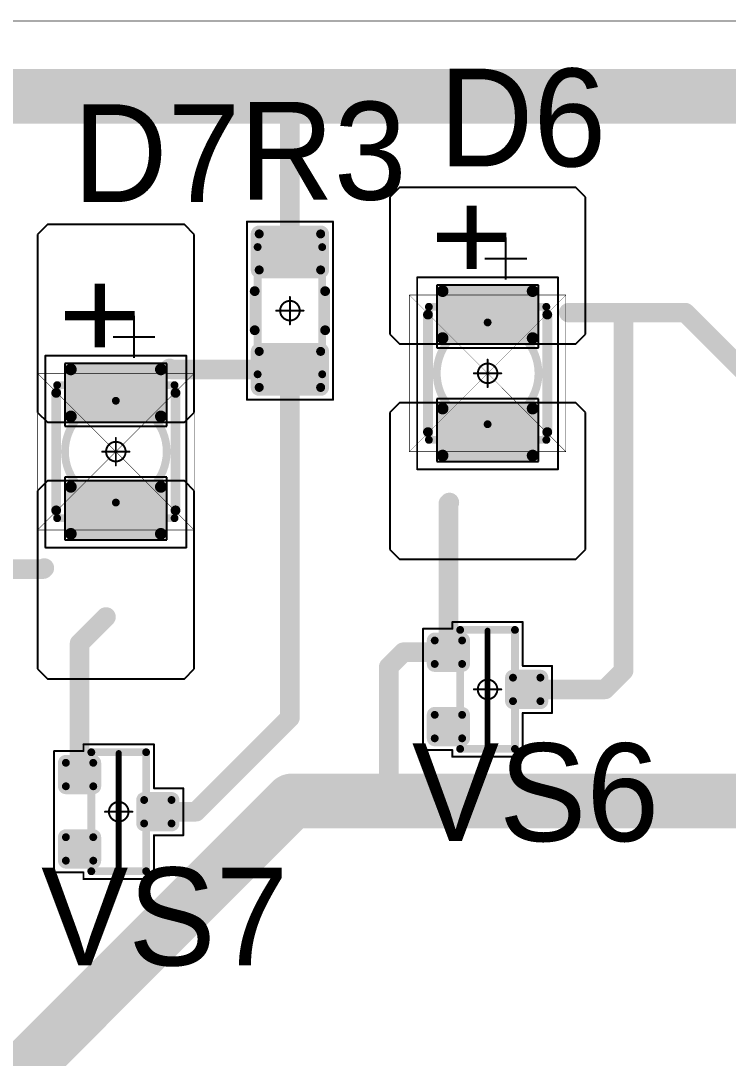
# Model space of a CAD drawing. Header units: millimetres. Extents: x 0 to 273, y 0 to 149.
# Drawn here: x 40.57 to 58.65, y 112 to 138.51 of the extents above; entities that cross this region are included whole.
import ezdxf

# ---------------------------------------------------------------- set-up
doc = ezdxf.new("R2010")
doc.units = ezdxf.units.MM
for name, color, linetype in [('Mechanical13', 56, 'Continuous'), ('Mechanical15', 56, 'Continuous'), ('Mechanical2', 216, 'Continuous'), ('Mechanical3', 76, 'Continuous'), ('TopLayer', 1, 'Continuous'), ('TopOverlay', 2, 'Continuous'), ('TopPaste', 8, 'Continuous'), ('TopSolder', 216, 'Continuous')]:
    doc.layers.add(name, color=color, linetype=linetype)

# ---------------------------------------------------------------- blocks, each defined once
blk = doc.blocks.new('SOT23_63')
at = {"layer": 'Mechanical13', "const_width": 0.2}
for points in [[(-0.7, -1.52), (-0.7, 1.52)], [(-0.7, 1.52), (0.7, 1.52)], [(0.7, -1.52), (0.7, 1.52)], [(-0.7, -1.52), (0.7, -1.52)]]:
    blk.add_lwpolyline(points, dxfattribs=at)
at = {"layer": 'Mechanical13', "const_width": 0.1}
for points in [[(-0.75, 1.52, 1), (-0.65, 1.52, 1)], [(-0.75, 1.52, 1), (-0.65, 1.52, 1)], [(0.65, 1.52, 1), (0.75, 1.52, 1)], [(0.65, 1.52, 1), (0.75, 1.52, 1)], [(-0.75, -1.52, 1), (-0.65, -1.52, 1)], [(-0.75, -1.52, 1), (-0.65, -1.52, 1)], [(0.65, -1.52, 1), (0.75, -1.52, 1)], [(0.65, -1.52, 1), (0.75, -1.52, 1)]]:
    blk.add_lwpolyline(points, format="xyb", close=True, dxfattribs=at)
at = {"layer": 'Mechanical15', "const_width": 0.05}
for points in [[(-0.9, 1.72), (0.9, 1.72)], [(-0.9, 1.55), (-0.9, 1.72)], [(0.9, 0.6), (0.9, 1.72)], [(-1.65, 1.55), (-0.9, 1.55)], [(-1.65, -1.55), (-1.65, 1.55)], [(0.9, 0.6), (1.65, 0.6)], [(1.65, -0.6), (1.65, 0.6)], [(0, -0.35), (0, 0.35)], [(-0.35, 0), (0.35, 0)], [(0.9, -1.72), (0.9, -0.6)], [(0.9, -0.6), (1.65, -0.6)], [(-1.65, -1.55), (-0.9, -1.55)], [(-0.9, -1.72), (-0.9, -1.55)], [(-0.9, -1.72), (0.9, -1.72)]]:
    blk.add_lwpolyline(points, dxfattribs=at)
at = {"layer": 'Mechanical15'}
for points, const_width in [([(-0.913, 1.72, 1), (-0.888, 1.72, 1)], 0.025), ([(-0.913, 1.72, 1), (-0.888, 1.72, 1)], 0.025), ([(0.888, 1.72, 1), (0.913, 1.72, 1)], 0.025), ([(0.888, 1.72, 1), (0.913, 1.72, 1)], 0.025), ([(-1.662, 1.55, 1), (-1.637, 1.55, 1)], 0.025), ([(-1.662, 1.55, 1), (-1.637, 1.55, 1)], 0.025), ([(-0.913, 1.55, 1), (-0.888, 1.55, 1)], 0.025), ([(-0.913, 1.55, 1), (-0.888, 1.55, 1)], 0.025), ([(0.888, 0.6, 1), (0.913, 0.6, 1)], 0.025), ([(0.888, 0.6, 1), (0.913, 0.6, 1)], 0.025), ([(1.637, 0.6, 1), (1.662, 0.6, 1)], 0.025), ([(1.637, 0.6, 1), (1.662, 0.6, 1)], 0.025), ([(0.25, 0, 1), (-0.25, 0, 1)], 0.05), ([(-0.012, 0.35, 1), (0.012, 0.35, 1)], 0.025), ([(-0.362, 0, 1), (-0.337, 0, 1)], 0.025), ([(-0.262, 0, 1), (-0.238, 0, 1)], 0.025), ([(0.238, 0, 1), (0.262, 0, 1)], 0.025), ([(0.337, 0, 1), (0.362, 0, 1)], 0.025), ([(-0.012, -0.35, 1), (0.012, -0.35, 1)], 0.025), ([(0.888, -0.6, 1), (0.913, -0.6, 1)], 0.025), ([(0.888, -0.6, 1), (0.913, -0.6, 1)], 0.025), ([(1.637, -0.6, 1), (1.662, -0.6, 1)], 0.025), ([(1.637, -0.6, 1), (1.662, -0.6, 1)], 0.025), ([(-1.662, -1.55, 1), (-1.637, -1.55, 1)], 0.025), ([(-1.662, -1.55, 1), (-1.637, -1.55, 1)], 0.025), ([(-0.913, -1.55, 1), (-0.888, -1.55, 1)], 0.025), ([(-0.913, -1.55, 1), (-0.888, -1.55, 1)], 0.025), ([(-0.913, -1.72, 1), (-0.888, -1.72, 1)], 0.025), ([(-0.913, -1.72, 1), (-0.888, -1.72, 1)], 0.025), ([(0.888, -1.72, 1), (0.913, -1.72, 1)], 0.025), ([(0.888, -1.72, 1), (0.913, -1.72, 1)], 0.025)]:
    blk.add_lwpolyline(points, format="xyb", close=True, dxfattribs=dict(at, const_width=const_width))
at = {"layer": 'TopLayer', "const_width": 0.1}
for points in [[(-1.4, 1.25, 1), (-1.3, 1.25, 1)], [(-0.7, 1.25, 1), (-0.6, 1.25, 1)], [(-1.4, 0.65, 1), (-1.3, 0.65, 1)], [(-0.7, 0.65, 1), (-0.6, 0.65, 1)], [(0.6, 0.3, 1), (0.7, 0.3, 1)], [(1.3, 0.3, 1), (1.4, 0.3, 1)], [(0.6, -0.3, 1), (0.7, -0.3, 1)], [(1.3, -0.3, 1), (1.4, -0.3, 1)], [(-1.4, -0.65, 1), (-1.3, -0.65, 1)], [(-0.7, -0.65, 1), (-0.6, -0.65, 1)], [(-1.4, -1.25, 1), (-1.3, -1.25, 1)], [(-0.7, -1.25, 1), (-0.6, -1.25, 1)]]:
    blk.add_lwpolyline(points, format="xyb", close=True, dxfattribs=at)
at = {"layer": 'TopLayer'}
for points in [[(-1.35, 1.35), (-1.35, 0.55), (-0.65, 1.35), (-0.65, 0.55)], [(-1.45, 1.25), (-1.45, 0.65), (-0.55, 1.25), (-0.55, 0.65)], [(0.55, 0.3), (0.55, -0.3), (1.45, 0.3), (1.45, -0.3)], [(0.65, 0.4), (0.65, -0.4), (1.35, 0.4), (1.35, -0.4)], [(-1.45, -0.65), (-1.45, -1.25), (-0.55, -0.65), (-0.55, -1.25)], [(-1.35, -0.55), (-1.35, -1.35), (-0.65, -0.55), (-0.65, -1.35)]]:
    blk.add_solid(points, dxfattribs=at)
at = {"layer": 'TopOverlay', "const_width": 0.15}
blk.add_lwpolyline([(0, -1.5), (0, 1.5)], dxfattribs=at)
at = {"layer": 'TopOverlay', "const_width": 0.075}
for points in [[(-0.038, 1.5, 1), (0.038, 1.5, 1)], [(-0.038, -1.5, 1), (0.038, -1.5, 1)]]:
    blk.add_lwpolyline(points, format="xyb", close=True, dxfattribs=at)
at = {"layer": 'TopPaste', "const_width": 0.075}
for points in [[(-1.387, 1.25, 1), (-1.313, 1.25, 1)], [(-0.687, 1.25, 1), (-0.613, 1.25, 1)], [(-1.387, 0.65, 1), (-1.313, 0.65, 1)], [(-0.687, 0.65, 1), (-0.613, 0.65, 1)], [(0.613, 0.3, 1), (0.687, 0.3, 1)], [(1.313, 0.3, 1), (1.387, 0.3, 1)], [(0.613, -0.3, 1), (0.687, -0.3, 1)], [(1.313, -0.3, 1), (1.387, -0.3, 1)], [(-1.387, -0.65, 1), (-1.313, -0.65, 1)], [(-0.687, -0.65, 1), (-0.613, -0.65, 1)], [(-1.387, -1.25, 1), (-1.313, -1.25, 1)], [(-0.687, -1.25, 1), (-0.613, -1.25, 1)]]:
    blk.add_lwpolyline(points, format="xyb", close=True, dxfattribs=at)
at = {"layer": 'TopPaste'}
for points in [[(-1.425, 1.25), (-1.425, 0.65), (-0.575, 1.25), (-0.575, 0.65)], [(-1.35, 1.325), (-1.35, 0.575), (-0.65, 1.325), (-0.65, 0.575)], [(0.575, 0.3), (0.575, -0.3), (1.425, 0.3), (1.425, -0.3)], [(0.65, 0.375), (0.65, -0.375), (1.35, 0.375), (1.35, -0.375)], [(-1.425, -0.65), (-1.425, -1.25), (-0.575, -0.65), (-0.575, -1.25)], [(-1.35, -0.575), (-1.35, -1.325), (-0.65, -0.575), (-0.65, -1.325)]]:
    blk.add_solid(points, dxfattribs=at)
at = {"layer": 'TopSolder', "const_width": 0.202}
for points in [[(-1.451, 1.25, 1), (-1.249, 1.25, 1)], [(-0.751, 1.25, 1), (-0.549, 1.25, 1)], [(-1.451, 0.65, 1), (-1.249, 0.65, 1)], [(-0.751, 0.65, 1), (-0.549, 0.65, 1)], [(0.549, 0.3, 1), (0.751, 0.3, 1)], [(1.249, 0.3, 1), (1.451, 0.3, 1)], [(0.549, -0.3, 1), (0.751, -0.3, 1)], [(1.249, -0.3, 1), (1.451, -0.3, 1)], [(-1.451, -0.65, 1), (-1.249, -0.65, 1)], [(-0.751, -0.65, 1), (-0.549, -0.65, 1)], [(-1.451, -1.25, 1), (-1.249, -1.25, 1)], [(-0.751, -1.25, 1), (-0.549, -1.25, 1)]]:
    blk.add_lwpolyline(points, format="xyb", close=True, dxfattribs=at)
at = {"layer": 'TopSolder'}
for points in [[(-1.35, 1.452), (-1.35, 0.448), (-0.65, 1.452), (-0.65, 0.448)], [(-1.552, 1.25), (-1.552, 0.65), (-0.448, 1.25), (-0.448, 0.65)], [(0.448, 0.3), (0.448, -0.3), (1.552, 0.3), (1.552, -0.3)], [(0.65, 0.502), (0.65, -0.502), (1.35, 0.502), (1.35, -0.502)], [(-1.35, -0.448), (-1.35, -1.452), (-0.65, -0.448), (-0.65, -1.452)], [(-1.552, -0.65), (-1.552, -1.25), (-0.448, -0.65), (-0.448, -1.25)]]:
    blk.add_solid(points, dxfattribs=at)
blk = doc.blocks.new('SOT23_64')
at = {"layer": 'Mechanical13', "const_width": 0.2}
for points in [[(-0.7, -1.52), (-0.7, 1.52)], [(-0.7, 1.52), (0.7, 1.52)], [(0.7, -1.52), (0.7, 1.52)], [(-0.7, -1.52), (0.7, -1.52)]]:
    blk.add_lwpolyline(points, dxfattribs=at)
at = {"layer": 'Mechanical13', "const_width": 0.1}
for points in [[(-0.75, 1.52, 1), (-0.65, 1.52, 1)], [(-0.75, 1.52, 1), (-0.65, 1.52, 1)], [(0.65, 1.52, 1), (0.75, 1.52, 1)], [(0.65, 1.52, 1), (0.75, 1.52, 1)], [(-0.75, -1.52, 1), (-0.65, -1.52, 1)], [(-0.75, -1.52, 1), (-0.65, -1.52, 1)], [(0.65, -1.52, 1), (0.75, -1.52, 1)], [(0.65, -1.52, 1), (0.75, -1.52, 1)]]:
    blk.add_lwpolyline(points, format="xyb", close=True, dxfattribs=at)
at = {"layer": 'Mechanical15', "const_width": 0.05}
for points in [[(-0.9, 1.72), (0.9, 1.72)], [(-0.9, 1.55), (-0.9, 1.72)], [(0.9, 0.6), (0.9, 1.72)], [(-1.65, 1.55), (-0.9, 1.55)], [(-1.65, -1.55), (-1.65, 1.55)], [(0.9, 0.6), (1.65, 0.6)], [(1.65, -0.6), (1.65, 0.6)], [(0, -0.35), (0, 0.35)], [(-0.35, 0), (0.35, 0)], [(0.9, -1.72), (0.9, -0.6)], [(0.9, -0.6), (1.65, -0.6)], [(-1.65, -1.55), (-0.9, -1.55)], [(-0.9, -1.72), (-0.9, -1.55)], [(-0.9, -1.72), (0.9, -1.72)]]:
    blk.add_lwpolyline(points, dxfattribs=at)
at = {"layer": 'Mechanical15'}
for points, const_width in [([(-0.913, 1.72, 1), (-0.888, 1.72, 1)], 0.025), ([(-0.913, 1.72, 1), (-0.888, 1.72, 1)], 0.025), ([(0.888, 1.72, 1), (0.913, 1.72, 1)], 0.025), ([(0.888, 1.72, 1), (0.913, 1.72, 1)], 0.025), ([(-1.662, 1.55, 1), (-1.637, 1.55, 1)], 0.025), ([(-1.662, 1.55, 1), (-1.637, 1.55, 1)], 0.025), ([(-0.913, 1.55, 1), (-0.888, 1.55, 1)], 0.025), ([(-0.913, 1.55, 1), (-0.888, 1.55, 1)], 0.025), ([(0.888, 0.6, 1), (0.913, 0.6, 1)], 0.025), ([(0.888, 0.6, 1), (0.913, 0.6, 1)], 0.025), ([(1.637, 0.6, 1), (1.662, 0.6, 1)], 0.025), ([(1.637, 0.6, 1), (1.662, 0.6, 1)], 0.025), ([(0.25, 0, 1), (-0.25, 0, 1)], 0.05), ([(-0.012, 0.35, 1), (0.012, 0.35, 1)], 0.025), ([(-0.362, 0, 1), (-0.337, 0, 1)], 0.025), ([(-0.262, 0, 1), (-0.238, 0, 1)], 0.025), ([(0.238, 0, 1), (0.262, 0, 1)], 0.025), ([(0.337, 0, 1), (0.362, 0, 1)], 0.025), ([(-0.012, -0.35, 1), (0.012, -0.35, 1)], 0.025), ([(0.888, -0.6, 1), (0.913, -0.6, 1)], 0.025), ([(0.888, -0.6, 1), (0.913, -0.6, 1)], 0.025), ([(1.637, -0.6, 1), (1.662, -0.6, 1)], 0.025), ([(1.637, -0.6, 1), (1.662, -0.6, 1)], 0.025), ([(-1.662, -1.55, 1), (-1.637, -1.55, 1)], 0.025), ([(-1.662, -1.55, 1), (-1.637, -1.55, 1)], 0.025), ([(-0.913, -1.55, 1), (-0.888, -1.55, 1)], 0.025), ([(-0.913, -1.55, 1), (-0.888, -1.55, 1)], 0.025), ([(-0.913, -1.72, 1), (-0.888, -1.72, 1)], 0.025), ([(-0.913, -1.72, 1), (-0.888, -1.72, 1)], 0.025), ([(0.888, -1.72, 1), (0.913, -1.72, 1)], 0.025), ([(0.888, -1.72, 1), (0.913, -1.72, 1)], 0.025)]:
    blk.add_lwpolyline(points, format="xyb", close=True, dxfattribs=dict(at, const_width=const_width))
at = {"layer": 'TopLayer', "const_width": 0.1}
for points in [[(-1.4, 1.25, 1), (-1.3, 1.25, 1)], [(-0.7, 1.25, 1), (-0.6, 1.25, 1)], [(-1.4, 0.65, 1), (-1.3, 0.65, 1)], [(-0.7, 0.65, 1), (-0.6, 0.65, 1)], [(0.6, 0.3, 1), (0.7, 0.3, 1)], [(1.3, 0.3, 1), (1.4, 0.3, 1)], [(0.6, -0.3, 1), (0.7, -0.3, 1)], [(1.3, -0.3, 1), (1.4, -0.3, 1)], [(-1.4, -0.65, 1), (-1.3, -0.65, 1)], [(-0.7, -0.65, 1), (-0.6, -0.65, 1)], [(-1.4, -1.25, 1), (-1.3, -1.25, 1)], [(-0.7, -1.25, 1), (-0.6, -1.25, 1)]]:
    blk.add_lwpolyline(points, format="xyb", close=True, dxfattribs=at)
at = {"layer": 'TopLayer'}
for points in [[(-1.35, 1.35), (-1.35, 0.55), (-0.65, 1.35), (-0.65, 0.55)], [(-1.45, 1.25), (-1.45, 0.65), (-0.55, 1.25), (-0.55, 0.65)], [(0.55, 0.3), (0.55, -0.3), (1.45, 0.3), (1.45, -0.3)], [(0.65, 0.4), (0.65, -0.4), (1.35, 0.4), (1.35, -0.4)], [(-1.45, -0.65), (-1.45, -1.25), (-0.55, -0.65), (-0.55, -1.25)], [(-1.35, -0.55), (-1.35, -1.35), (-0.65, -0.55), (-0.65, -1.35)]]:
    blk.add_solid(points, dxfattribs=at)
at = {"layer": 'TopOverlay', "const_width": 0.15}
blk.add_lwpolyline([(0, -1.5), (0, 1.5)], dxfattribs=at)
at = {"layer": 'TopOverlay', "const_width": 0.075}
for points in [[(-0.038, 1.5, 1), (0.038, 1.5, 1)], [(-0.038, -1.5, 1), (0.038, -1.5, 1)]]:
    blk.add_lwpolyline(points, format="xyb", close=True, dxfattribs=at)
at = {"layer": 'TopPaste', "const_width": 0.075}
for points in [[(-1.387, 1.25, 1), (-1.313, 1.25, 1)], [(-0.687, 1.25, 1), (-0.613, 1.25, 1)], [(-1.387, 0.65, 1), (-1.313, 0.65, 1)], [(-0.687, 0.65, 1), (-0.613, 0.65, 1)], [(0.613, 0.3, 1), (0.687, 0.3, 1)], [(1.313, 0.3, 1), (1.387, 0.3, 1)], [(0.613, -0.3, 1), (0.687, -0.3, 1)], [(1.313, -0.3, 1), (1.387, -0.3, 1)], [(-1.387, -0.65, 1), (-1.313, -0.65, 1)], [(-0.687, -0.65, 1), (-0.613, -0.65, 1)], [(-1.387, -1.25, 1), (-1.313, -1.25, 1)], [(-0.687, -1.25, 1), (-0.613, -1.25, 1)]]:
    blk.add_lwpolyline(points, format="xyb", close=True, dxfattribs=at)
at = {"layer": 'TopPaste'}
for points in [[(-1.425, 1.25), (-1.425, 0.65), (-0.575, 1.25), (-0.575, 0.65)], [(-1.35, 1.325), (-1.35, 0.575), (-0.65, 1.325), (-0.65, 0.575)], [(0.575, 0.3), (0.575, -0.3), (1.425, 0.3), (1.425, -0.3)], [(0.65, 0.375), (0.65, -0.375), (1.35, 0.375), (1.35, -0.375)], [(-1.425, -0.65), (-1.425, -1.25), (-0.575, -0.65), (-0.575, -1.25)], [(-1.35, -0.575), (-1.35, -1.325), (-0.65, -0.575), (-0.65, -1.325)]]:
    blk.add_solid(points, dxfattribs=at)
at = {"layer": 'TopSolder', "const_width": 0.202}
for points in [[(-1.451, 1.25, 1), (-1.249, 1.25, 1)], [(-0.751, 1.25, 1), (-0.549, 1.25, 1)], [(-1.451, 0.65, 1), (-1.249, 0.65, 1)], [(-0.751, 0.65, 1), (-0.549, 0.65, 1)], [(0.549, 0.3, 1), (0.751, 0.3, 1)], [(1.249, 0.3, 1), (1.451, 0.3, 1)], [(0.549, -0.3, 1), (0.751, -0.3, 1)], [(1.249, -0.3, 1), (1.451, -0.3, 1)], [(-1.451, -0.65, 1), (-1.249, -0.65, 1)], [(-0.751, -0.65, 1), (-0.549, -0.65, 1)], [(-1.451, -1.25, 1), (-1.249, -1.25, 1)], [(-0.751, -1.25, 1), (-0.549, -1.25, 1)]]:
    blk.add_lwpolyline(points, format="xyb", close=True, dxfattribs=at)
at = {"layer": 'TopSolder'}
for points in [[(-1.35, 1.452), (-1.35, 0.448), (-0.65, 1.452), (-0.65, 0.448)], [(-1.552, 1.25), (-1.552, 0.65), (-0.448, 1.25), (-0.448, 0.65)], [(0.448, 0.3), (0.448, -0.3), (1.552, 0.3), (1.552, -0.3)], [(0.65, 0.502), (0.65, -0.502), (1.35, 0.502), (1.35, -0.502)], [(-1.35, -0.448), (-1.35, -1.452), (-0.65, -0.448), (-0.65, -1.452)], [(-1.552, -0.65), (-1.552, -1.25), (-0.448, -0.65), (-0.448, -1.25)]]:
    blk.add_solid(points, dxfattribs=at)
blk = doc.blocks.new('RC1206S_89')
at = {"layer": 'Mechanical13', "const_width": 0.2}
for points in [[(-1.625, 0.825), (1.625, 0.825)], [(-1.625, 0.825), (-1.625, -0.825)], [(1.625, 0.825), (1.625, -0.825)], [(-1.625, -0.825), (1.625, -0.825)]]:
    blk.add_lwpolyline(points, dxfattribs=at)
at = {"layer": 'Mechanical13', "const_width": 0.1}
for points in [[(-1.675, 0.825, 1), (-1.575, 0.825, 1)], [(-1.675, 0.825, 1), (-1.575, 0.825, 1)], [(1.575, 0.825, 1), (1.675, 0.825, 1)], [(1.575, 0.825, 1), (1.675, 0.825, 1)], [(-1.675, -0.825, 1), (-1.575, -0.825, 1)], [(-1.675, -0.825, 1), (-1.575, -0.825, 1)], [(1.575, -0.825, 1), (1.675, -0.825, 1)], [(1.575, -0.825, 1), (1.675, -0.825, 1)]]:
    blk.add_lwpolyline(points, format="xyb", close=True, dxfattribs=at)
at = {"layer": 'Mechanical15', "const_width": 0.05}
for points in [[(-2.275, 1.1), (2.275, 1.1)], [(-2.275, 1.1), (-2.275, -1.1)], [(2.275, 1.1), (2.275, -1.1)], [(0, 0.35), (0, -0.35)], [(-0.35, 0), (0.35, 0)], [(-2.275, -1.1), (2.275, -1.1)]]:
    blk.add_lwpolyline(points, dxfattribs=at)
at = {"layer": 'Mechanical15'}
for points, const_width in [([(-2.287, 1.1, 1), (-2.262, 1.1, 1)], 0.025), ([(-2.287, 1.1, 1), (-2.262, 1.1, 1)], 0.025), ([(2.262, 1.1, 1), (2.287, 1.1, 1)], 0.025), ([(2.262, 1.1, 1), (2.287, 1.1, 1)], 0.025), ([(0.25, 0, 1), (-0.25, 0, 1)], 0.05), ([(-0.012, 0.35, 1), (0.012, 0.35, 1)], 0.025), ([(-0.362, 0, 1), (-0.337, 0, 1)], 0.025), ([(-0.262, 0, 1), (-0.238, 0, 1)], 0.025), ([(0.238, 0, 1), (0.262, 0, 1)], 0.025), ([(0.337, 0, 1), (0.362, 0, 1)], 0.025), ([(-0.012, -0.35, 1), (0.012, -0.35, 1)], 0.025), ([(-2.287, -1.1, 1), (-2.262, -1.1, 1)], 0.025), ([(-2.287, -1.1, 1), (-2.262, -1.1, 1)], 0.025), ([(2.262, -1.1, 1), (2.287, -1.1, 1)], 0.025), ([(2.262, -1.1, 1), (2.287, -1.1, 1)], 0.025)]:
    blk.add_lwpolyline(points, format="xyb", close=True, dxfattribs=dict(at, const_width=const_width))
at = {"layer": 'TopLayer', "const_width": 0.115}
for points in [[(-2.018, 0.785, 1), (-1.903, 0.785, 1)], [(-1.098, 0.785, 1), (-0.983, 0.785, 1)], [(0.983, 0.785, 1), (1.098, 0.785, 1)], [(1.903, 0.785, 1), (2.018, 0.785, 1)], [(-2.018, -0.785, 1), (-1.903, -0.785, 1)], [(-1.098, -0.785, 1), (-0.983, -0.785, 1)], [(0.983, -0.785, 1), (1.098, -0.785, 1)], [(1.903, -0.785, 1), (2.018, -0.785, 1)]]:
    blk.add_lwpolyline(points, format="xyb", close=True, dxfattribs=at)
at = {"layer": 'TopLayer'}
for points in [[(-1.96, -0.9), (-1.04, -0.9), (-1.96, 0.9), (-1.04, 0.9)], [(1.04, -0.9), (1.96, -0.9), (1.04, 0.9), (1.96, 0.9)], [(-2.075, -0.785), (-0.925, -0.785), (-2.075, 0.785), (-0.925, 0.785)], [(0.925, -0.785), (2.075, -0.785), (0.925, 0.785), (2.075, 0.785)]]:
    blk.add_solid(points, dxfattribs=at)
at = {"layer": 'TopOverlay', "const_width": 0.25}
for points in [[(-0.5, 0.9), (0.5, 0.9)], [(-0.5, -0.9), (0.5, -0.9)]]:
    blk.add_lwpolyline(points, dxfattribs=at)
at = {"layer": 'TopOverlay', "const_width": 0.125}
for points in [[(-0.562, 0.9, 1), (-0.437, 0.9, 1)], [(0.437, 0.9, 1), (0.562, 0.9, 1)], [(-0.562, -0.9, 1), (-0.437, -0.9, 1)], [(0.437, -0.9, 1), (0.562, -0.9, 1)]]:
    blk.add_lwpolyline(points, format="xyb", close=True, dxfattribs=at)
at = {"layer": 'TopPaste', "const_width": 0.09}
for points in [[(-2.005, 0.785, 1), (-1.915, 0.785, 1)], [(-1.085, 0.785, 1), (-0.995, 0.785, 1)], [(0.995, 0.785, 1), (1.085, 0.785, 1)], [(1.915, 0.785, 1), (2.005, 0.785, 1)], [(-2.005, -0.785, 1), (-1.915, -0.785, 1)], [(-1.085, -0.785, 1), (-0.995, -0.785, 1)], [(0.995, -0.785, 1), (1.085, -0.785, 1)], [(1.915, -0.785, 1), (2.005, -0.785, 1)]]:
    blk.add_lwpolyline(points, format="xyb", close=True, dxfattribs=at)
at = {"layer": 'TopPaste'}
for points in [[(-1.96, -0.875), (-1.04, -0.875), (-1.96, 0.875), (-1.04, 0.875)], [(1.04, -0.875), (1.96, -0.875), (1.04, 0.875), (1.96, 0.875)], [(-2.05, -0.785), (-0.95, -0.785), (-2.05, 0.785), (-0.95, 0.785)], [(0.95, -0.785), (2.05, -0.785), (0.95, 0.785), (2.05, 0.785)]]:
    blk.add_solid(points, dxfattribs=at)
at = {"layer": 'TopSolder', "const_width": 0.215}
for points in [[(-2.068, 0.785, 1), (-1.853, 0.785, 1)], [(-1.148, 0.785, 1), (-0.933, 0.785, 1)], [(0.933, 0.785, 1), (1.148, 0.785, 1)], [(1.853, 0.785, 1), (2.068, 0.785, 1)], [(-2.068, -0.785, 1), (-1.853, -0.785, 1)], [(-1.148, -0.785, 1), (-0.933, -0.785, 1)], [(0.933, -0.785, 1), (1.148, -0.785, 1)], [(1.853, -0.785, 1), (2.068, -0.785, 1)]]:
    blk.add_lwpolyline(points, format="xyb", close=True, dxfattribs=at)
at = {"layer": 'TopSolder'}
for points in [[(-1.96, -1), (-1.04, -1), (-1.96, 1), (-1.04, 1)], [(1.04, -1), (1.96, -1), (1.04, 1), (1.96, 1)], [(-2.175, -0.785), (-0.825, -0.785), (-2.175, 0.785), (-0.825, 0.785)], [(0.825, -0.785), (2.175, -0.785), (0.825, 0.785), (2.175, 0.785)]]:
    blk.add_solid(points, dxfattribs=at)
blk = doc.blocks.new('T66G_148')
at = {"layer": 'Mechanical13'}
for p, q in [((2.936, 0.071), (2.936, -1)), ((2.4, -0.464), (3.471, -0.464))]:
    blk.add_line(p, q, dxfattribs=at)
at = {"layer": 'Mechanical13', "const_width": 0.2}
for points in [[(-1.7, 1.5), (-1.7, -1.5)], [(-1.7, 1.5), (1.7, 1.5)], [(1.7, 1.5), (1.7, -1.5)], [(-1.7, -1.5), (1.7, -1.5)]]:
    blk.add_lwpolyline(points, dxfattribs=at)
at = {"layer": 'Mechanical13'}
for points, const_width in [([(-1.75, 1.5, 1), (-1.65, 1.5, 1)], 0.1), ([(-1.75, 1.5, 1), (-1.65, 1.5, 1)], 0.1), ([(1.65, 1.5, 1), (1.75, 1.5, 1)], 0.1), ([(1.65, 1.5, 1), (1.75, 1.5, 1)], 0.1), ([(1.3, 0, 1), (-1.3, 0, 1)], 0.2), ([(-1.35, 0, 1), (-1.25, 0, 1)], 0.1), ([(1.25, 0, 1), (1.35, 0, 1)], 0.1), ([(-1.75, -1.5, 1), (-1.65, -1.5, 1)], 0.1), ([(-1.75, -1.5, 1), (-1.65, -1.5, 1)], 0.1), ([(1.65, -1.5, 1), (1.75, -1.5, 1)], 0.1), ([(1.65, -1.5, 1), (1.75, -1.5, 1)], 0.1)]:
    blk.add_lwpolyline(points, format="xyb", close=True, dxfattribs=dict(at, const_width=const_width))
at = {"layer": 'Mechanical15', "const_width": 0.05}
for points in [[(-2.45, 1.8), (2.45, 1.8)], [(-2.45, 1.8), (-2.45, -1.8)], [(2.45, 1.8), (2.45, -1.8)], [(0, 0.35), (0, -0.35)], [(-0.35, 0), (0.35, 0)], [(-2.45, -1.8), (2.45, -1.8)]]:
    blk.add_lwpolyline(points, dxfattribs=at)
at = {"layer": 'Mechanical15'}
for points, const_width in [([(-2.462, 1.8, 1), (-2.438, 1.8, 1)], 0.025), ([(-2.462, 1.8, 1), (-2.438, 1.8, 1)], 0.025), ([(2.438, 1.8, 1), (2.462, 1.8, 1)], 0.025), ([(2.438, 1.8, 1), (2.462, 1.8, 1)], 0.025), ([(0.25, 0, 1), (-0.25, 0, 1)], 0.05), ([(-0.012, 0.35, 1), (0.012, 0.35, 1)], 0.025), ([(-0.362, 0, 1), (-0.337, 0, 1)], 0.025), ([(-0.262, 0, 1), (-0.238, 0, 1)], 0.025), ([(0.238, 0, 1), (0.262, 0, 1)], 0.025), ([(0.337, 0, 1), (0.362, 0, 1)], 0.025), ([(-0.012, -0.35, 1), (0.012, -0.35, 1)], 0.025), ([(-2.462, -1.8, 1), (-2.438, -1.8, 1)], 0.025), ([(-2.462, -1.8, 1), (-2.438, -1.8, 1)], 0.025), ([(2.438, -1.8, 1), (2.462, -1.8, 1)], 0.025), ([(2.438, -1.8, 1), (2.462, -1.8, 1)], 0.025)]:
    blk.add_lwpolyline(points, format="xyb", close=True, dxfattribs=dict(at, const_width=const_width))
at = {"layer": 'TopLayer'}
for p, q in [((-5.55, 2), (-5.8, 1.75)), ((-1, 2), (-5.55, 2)), ((-0.75, 1.75), (-1, 2)), ((1, 2), (0.75, 1.75)), ((5.55, 2), (1, 2)), ((5.8, 1.75), (5.55, 2)), ((-5.8, 1.75), (-5.8, -1.75)), ((-0.75, -1.75), (-0.75, 1.75)), ((0.75, 1.75), (0.75, -1.75)), ((5.8, -1.75), (5.8, 1.75)), ((-5.8, -1.75), (-5.55, -2)), ((-1, -2), (-0.75, -1.75)), ((0.75, -1.75), (1, -2)), ((5.55, -2), (5.8, -1.75)), ((-5.55, -2), (-1, -2)), ((1, -2), (5.55, -2))]:
    blk.add_line(p, q, dxfattribs=at)
at = {"layer": 'TopLayer', "const_width": 0.15}
for points in [[(-2.175, 1.15, 1), (-2.025, 1.15, 1)], [(-0.975, 1.15, 1), (-0.825, 1.15, 1)], [(0.825, 1.15, 1), (0.975, 1.15, 1)], [(2.025, 1.15, 1), (2.175, 1.15, 1)], [(-2.175, -1.15, 1), (-2.025, -1.15, 1)], [(-0.975, -1.15, 1), (-0.825, -1.15, 1)], [(0.825, -1.15, 1), (0.975, -1.15, 1)], [(2.025, -1.15, 1), (2.175, -1.15, 1)]]:
    blk.add_lwpolyline(points, format="xyb", close=True, dxfattribs=at)
at = {"layer": 'TopLayer'}
for points in [[(-0.75, 1.15), (-2.25, 1.15), (-0.75, -1.15), (-2.25, -1.15)], [(-0.9, 1.3), (-2.1, 1.3), (-0.9, -1.3), (-2.1, -1.3)], [(2.25, 1.15), (0.75, 1.15), (2.25, -1.15), (0.75, -1.15)], [(2.1, 1.3), (0.9, 1.3), (2.1, -1.3), (0.9, -1.3)]]:
    blk.add_solid(points, dxfattribs=at)
at = {"layer": 'TopOverlay', "const_width": 0.25}
for points in [[(-1.5, 1.525), (1.5, 1.525)], [(-1.5, -1.525), (1.5, -1.525)]]:
    blk.add_lwpolyline(points, dxfattribs=at)
at = {"layer": 'TopOverlay', "const_width": 0.125}
for points in [[(-1.562, 1.525, 1), (-1.438, 1.525, 1)], [(1.438, 1.525, 1), (1.562, 1.525, 1)], [(-1.562, -1.525, 1), (-1.438, -1.525, 1)], [(1.438, -1.525, 1), (1.562, -1.525, 1)]]:
    blk.add_lwpolyline(points, format="xyb", close=True, dxfattribs=at)
at = {"layer": 'TopPaste', "const_width": 0.125}
for points in [[(-2.162, 1.15, 1), (-2.037, 1.15, 1)], [(-0.962, 1.15, 1), (-0.838, 1.15, 1)], [(0.838, 1.15, 1), (0.962, 1.15, 1)], [(2.037, 1.15, 1), (2.162, 1.15, 1)], [(-2.162, -1.15, 1), (-2.037, -1.15, 1)], [(-0.962, -1.15, 1), (-0.838, -1.15, 1)], [(0.838, -1.15, 1), (0.962, -1.15, 1)], [(2.037, -1.15, 1), (2.162, -1.15, 1)]]:
    blk.add_lwpolyline(points, format="xyb", close=True, dxfattribs=at)
at = {"layer": 'TopPaste'}
for points in [[(-0.775, 1.15), (-2.225, 1.15), (-0.775, -1.15), (-2.225, -1.15)], [(-0.9, 1.275), (-2.1, 1.275), (-0.9, -1.275), (-2.1, -1.275)], [(2.225, 1.15), (0.775, 1.15), (2.225, -1.15), (0.775, -1.15)], [(2.1, 1.275), (0.9, 1.275), (2.1, -1.275), (0.9, -1.275)]]:
    blk.add_solid(points, dxfattribs=at)
at = {"layer": 'TopSolder'}
for p, q in [((-2.25, 1.3), (-2.25, -1.3)), ((-0.65, 1.3), (-2.25, 1.3)), ((-0.65, -1.3), (-0.65, 1.3)), ((0.65, 1.3), (0.65, -1.3)), ((2.25, 1.3), (0.65, 1.3)), ((2.25, -1.3), (2.25, 1.3)), ((-2.25, -1.3), (-0.65, -1.3)), ((0.65, -1.3), (2.25, -1.3))]:
    blk.add_line(p, q, dxfattribs=at)
at = {"layer": 'TopOverlay'}
blk.add_text('+', height=2.5, dxfattribs=at).set_placement((2.5, -0.8))
blk = doc.blocks.new('T66G_4_149')
at = {"layer": 'Mechanical13'}
for p, q in [((2.936, 0.071), (2.936, -1)), ((2.4, -0.464), (3.471, -0.464))]:
    blk.add_line(p, q, dxfattribs=at)
at = {"layer": 'Mechanical13', "const_width": 0.2}
for points in [[(-1.7, 1.5), (1.7, 1.5)], [(-1.7, 1.5), (-1.7, -1.5)], [(1.7, 1.5), (1.7, -1.5)], [(-1.7, -1.5), (1.7, -1.5)]]:
    blk.add_lwpolyline(points, dxfattribs=at)
at = {"layer": 'Mechanical13'}
for points, const_width in [([(-1.75, 1.5, 1), (-1.65, 1.5, 1)], 0.1), ([(-1.75, 1.5, 1), (-1.65, 1.5, 1)], 0.1), ([(1.65, 1.5, 1), (1.75, 1.5, 1)], 0.1), ([(1.65, 1.5, 1), (1.75, 1.5, 1)], 0.1), ([(1.3, 0, 1), (-1.3, 0, 1)], 0.2), ([(-1.35, 0, 1), (-1.25, 0, 1)], 0.1), ([(1.25, 0, 1), (1.35, 0, 1)], 0.1), ([(-1.75, -1.5, 1), (-1.65, -1.5, 1)], 0.1), ([(-1.75, -1.5, 1), (-1.65, -1.5, 1)], 0.1), ([(1.65, -1.5, 1), (1.75, -1.5, 1)], 0.1), ([(1.65, -1.5, 1), (1.75, -1.5, 1)], 0.1)]:
    blk.add_lwpolyline(points, format="xyb", close=True, dxfattribs=dict(at, const_width=const_width))
at = {"layer": 'Mechanical15', "const_width": 0.05}
for points in [[(-2.45, 1.8), (-2.45, -1.8)], [(-2.45, 1.8), (2.45, 1.8)], [(2.45, 1.8), (2.45, -1.8)], [(0, 0.35), (0, -0.35)], [(-0.35, 0), (0.35, 0)], [(-2.45, -1.8), (2.45, -1.8)]]:
    blk.add_lwpolyline(points, dxfattribs=at)
at = {"layer": 'Mechanical15'}
for points, const_width in [([(-2.462, 1.8, 1), (-2.438, 1.8, 1)], 0.025), ([(-2.462, 1.8, 1), (-2.438, 1.8, 1)], 0.025), ([(2.438, 1.8, 1), (2.462, 1.8, 1)], 0.025), ([(2.438, 1.8, 1), (2.462, 1.8, 1)], 0.025), ([(0.25, 0, 1), (-0.25, 0, 1)], 0.05), ([(-0.012, 0.35, 1), (0.012, 0.35, 1)], 0.025), ([(-0.362, 0, 1), (-0.337, 0, 1)], 0.025), ([(-0.262, 0, 1), (-0.238, 0, 1)], 0.025), ([(0.238, 0, 1), (0.262, 0, 1)], 0.025), ([(0.337, 0, 1), (0.362, 0, 1)], 0.025), ([(-0.012, -0.35, 1), (0.012, -0.35, 1)], 0.025), ([(-2.462, -1.8, 1), (-2.438, -1.8, 1)], 0.025), ([(-2.462, -1.8, 1), (-2.438, -1.8, 1)], 0.025), ([(2.438, -1.8, 1), (2.462, -1.8, 1)], 0.025), ([(2.438, -1.8, 1), (2.462, -1.8, 1)], 0.025)]:
    blk.add_lwpolyline(points, format="xyb", close=True, dxfattribs=dict(at, const_width=const_width))
at = {"layer": 'TopLayer'}
for p, q in [((-4.5, 2.5), (-4.75, 2.25)), ((-1, 2.5), (-4.5, 2.5)), ((-0.75, 2.25), (-1, 2.5)), ((1, 2.5), (0.75, 2.25)), ((4.5, 2.5), (1, 2.5)), ((4.75, 2.25), (4.5, 2.5)), ((-4.75, 2.25), (-4.75, -2.25)), ((-0.75, -2.25), (-0.75, 2.25)), ((0.75, 2.25), (0.75, -2.25)), ((4.75, -2.25), (4.75, 2.25)), ((-4.75, -2.25), (-4.5, -2.5)), ((-1, -2.5), (-0.75, -2.25)), ((0.75, -2.25), (1, -2.5)), ((4.5, -2.5), (4.75, -2.25)), ((-4.5, -2.5), (-1, -2.5)), ((1, -2.5), (4.5, -2.5))]:
    blk.add_line(p, q, dxfattribs=at)
at = {"layer": 'TopLayer', "const_width": 0.15}
for points in [[(-2.175, 1.15, 1), (-2.025, 1.15, 1)], [(-0.975, 1.15, 1), (-0.825, 1.15, 1)], [(0.825, 1.15, 1), (0.975, 1.15, 1)], [(2.025, 1.15, 1), (2.175, 1.15, 1)], [(-2.175, -1.15, 1), (-2.025, -1.15, 1)], [(-0.975, -1.15, 1), (-0.825, -1.15, 1)], [(0.825, -1.15, 1), (0.975, -1.15, 1)], [(2.025, -1.15, 1), (2.175, -1.15, 1)]]:
    blk.add_lwpolyline(points, format="xyb", close=True, dxfattribs=at)
at = {"layer": 'TopLayer'}
for points in [[(-0.75, 1.15), (-2.25, 1.15), (-0.75, -1.15), (-2.25, -1.15)], [(-0.9, 1.3), (-2.1, 1.3), (-0.9, -1.3), (-2.1, -1.3)], [(2.25, 1.15), (0.75, 1.15), (2.25, -1.15), (0.75, -1.15)], [(2.1, 1.3), (0.9, 1.3), (2.1, -1.3), (0.9, -1.3)]]:
    blk.add_solid(points, dxfattribs=at)
at = {"layer": 'TopOverlay', "const_width": 0.25}
for points in [[(-1.5, 1.525), (1.5, 1.525)], [(-1.5, -1.525), (1.5, -1.525)]]:
    blk.add_lwpolyline(points, dxfattribs=at)
at = {"layer": 'TopOverlay', "const_width": 0.125}
for points in [[(-1.562, 1.525, 1), (-1.438, 1.525, 1)], [(1.438, 1.525, 1), (1.562, 1.525, 1)], [(-1.562, -1.525, 1), (-1.438, -1.525, 1)], [(1.438, -1.525, 1), (1.562, -1.525, 1)]]:
    blk.add_lwpolyline(points, format="xyb", close=True, dxfattribs=at)
at = {"layer": 'TopPaste', "const_width": 0.125}
for points in [[(-2.162, 1.15, 1), (-2.037, 1.15, 1)], [(-0.962, 1.15, 1), (-0.838, 1.15, 1)], [(0.838, 1.15, 1), (0.962, 1.15, 1)], [(2.037, 1.15, 1), (2.162, 1.15, 1)], [(-2.162, -1.15, 1), (-2.037, -1.15, 1)], [(-0.962, -1.15, 1), (-0.838, -1.15, 1)], [(0.838, -1.15, 1), (0.962, -1.15, 1)], [(2.037, -1.15, 1), (2.162, -1.15, 1)]]:
    blk.add_lwpolyline(points, format="xyb", close=True, dxfattribs=at)
at = {"layer": 'TopPaste'}
for points in [[(-0.775, 1.15), (-2.225, 1.15), (-0.775, -1.15), (-2.225, -1.15)], [(-0.9, 1.275), (-2.1, 1.275), (-0.9, -1.275), (-2.1, -1.275)], [(2.225, 1.15), (0.775, 1.15), (2.225, -1.15), (0.775, -1.15)], [(2.1, 1.275), (0.9, 1.275), (2.1, -1.275), (0.9, -1.275)]]:
    blk.add_solid(points, dxfattribs=at)
at = {"layer": 'TopSolder'}
for p, q in [((-2.25, 1.3), (-2.25, -1.3)), ((-0.65, 1.3), (-2.25, 1.3)), ((-0.65, -1.3), (-0.65, 1.3)), ((0.65, 1.3), (0.65, -1.3)), ((2.25, 1.3), (0.65, 1.3)), ((2.25, -1.3), (2.25, 1.3)), ((-2.25, -1.3), (-0.65, -1.3)), ((0.65, -1.3), (2.25, -1.3))]:
    blk.add_line(p, q, dxfattribs=at)
at = {"layer": 'TopOverlay'}
blk.add_text('+', height=2.5, dxfattribs=at).set_placement((2.5, -0.8))

msp = doc.modelspace()

# ---------------------------------------------------------------- linework, layer by layer
at = {"layer": 'Mechanical2'}
for points, const_width in [([(25.002, 138.499), (72.502, 138.499)], 0.0127), ([(50.502, 127.499), (50.502, 131.499)], 0.0127), ([(50.502, 131.499), (54.502, 131.499)], 0.0127), ([(50.502, 131.499), (54.502, 127.499)], 0.01), ([(50.502, 127.499), (54.502, 131.499)], 0.01), ([(54.502, 127.499), (54.502, 131.499)], 0.0127), ([(41.002, 125.499), (41.002, 129.499)], 0.0127), ([(41.002, 129.499), (45.002, 129.499)], 0.0127), ([(41.002, 129.499), (45.002, 125.499)], 0.01), ([(41.002, 125.499), (45.002, 129.499)], 0.01), ([(45.002, 125.499), (45.002, 129.499)], 0.0127), ([(50.502, 127.499), (54.502, 127.499)], 0.0127), ([(41.002, 125.499), (45.002, 125.499)], 0.0127)]:
    msp.add_lwpolyline(points, dxfattribs=dict(at, const_width=const_width))
for points, const_width in [([(50.499, 131.499, 1), (50.505, 131.499, 1)], 0.00635), ([(50.499, 131.499, 1), (50.505, 131.499, 1)], 0.00635), ([(50.499, 131.499, 1), (50.504, 131.499, 1)], 0.005), ([(54.499, 131.499, 1), (54.505, 131.499, 1)], 0.00635), ([(54.499, 131.499, 1), (54.505, 131.499, 1)], 0.00635), ([(54.499, 131.499, 1), (54.504, 131.499, 1)], 0.005), ([(40.999, 129.499, 1), (41.005, 129.499, 1)], 0.00635), ([(40.999, 129.499, 1), (41.005, 129.499, 1)], 0.00635), ([(40.999, 129.499, 1), (41.004, 129.499, 1)], 0.005), ([(44.999, 129.499, 1), (45.005, 129.499, 1)], 0.00635), ([(44.999, 129.499, 1), (45.005, 129.499, 1)], 0.00635), ([(44.999, 129.499, 1), (45.004, 129.499, 1)], 0.005), ([(50.499, 127.499, 1), (50.505, 127.499, 1)], 0.00635), ([(50.499, 127.499, 1), (50.505, 127.499, 1)], 0.00635), ([(50.499, 127.499, 1), (50.504, 127.499, 1)], 0.005), ([(54.499, 127.499, 1), (54.505, 127.499, 1)], 0.00635), ([(54.499, 127.499, 1), (54.505, 127.499, 1)], 0.00635), ([(54.499, 127.499, 1), (54.504, 127.499, 1)], 0.005), ([(40.999, 125.499, 1), (41.005, 125.499, 1)], 0.00635), ([(40.999, 125.499, 1), (41.005, 125.499, 1)], 0.00635), ([(40.999, 125.499, 1), (41.004, 125.499, 1)], 0.005), ([(44.999, 125.499, 1), (45.005, 125.499, 1)], 0.00635), ([(44.999, 125.499, 1), (45.005, 125.499, 1)], 0.00635), ([(44.999, 125.499, 1), (45.004, 125.499, 1)], 0.005)]:
    msp.add_lwpolyline(points, format="xyb", close=True, dxfattribs=dict(at, const_width=const_width))
at = {"layer": 'Mechanical3', "const_width": 0.0127}
msp.add_lwpolyline([(25, 138.5), (72.5, 138.5)], dxfattribs=at)
at = {"layer": 'TopLayer'}
for points, const_width in [([(33.675, 136.575), (47.475, 136.575)], 1.4), ([(47.475, 136.575), (80.15, 136.575)], 1.4), ([(47.45, 136.55), (47.475, 136.575)], 0.5), ([(47.45, 132.6), (47.45, 136.55)], 0.5), ([(54.575, 131.05), (55.975, 131.05)], 0.5), ([(55.975, 131.05), (57.55, 131.05)], 0.5), ([(55.975, 121.9), (55.975, 131.05)], 0.5), ([(57.55, 131.05), (60.101, 128.499)], 0.5), ([(44.375, 129.625), (44.4, 129.6)], 0.5), ([(44.4, 129.6), (47.45, 129.6)], 0.5), ([(47.45, 120.7), (47.45, 129.6)], 0.5), ([(51.5, 126.175), (51.525, 126.2)], 0.5), ([(51.5, 122.375), (51.5, 126.175)], 0.5), ([(37.9, 124.499), (41.149, 124.499)], 0.5), ([(41.149, 124.499), (41.175, 124.525)], 0.5), ([(42.075, 122.6), (42.75, 123.275)], 0.5), ([(42.075, 119.25), (42.075, 122.6)], 0.5), ([(49.975, 122), (50.35, 122.375)], 0.5), ([(50.35, 122.375), (51.5, 122.375)], 0.5), ([(49.975, 118.725), (49.975, 122)], 0.5), ([(55.5, 121.425), (55.975, 121.9)], 0.5), ([(53.5, 121.425), (55.5, 121.425)], 0.5), ([(45.05, 118.3), (47.45, 120.7)], 0.5), ([(31.838, 102.912), (47.5, 118.575)], 1.4), ([(47.5, 118.575), (50.125, 118.575)], 1.4), ([(50.125, 118.575), (68.85, 118.575)], 1.4), ([(49.975, 118.725), (50.125, 118.575)], 0.5), ([(44.075, 118.3), (45.05, 118.3)], 0.5)]:
    msp.add_lwpolyline(points, dxfattribs=dict(at, const_width=const_width))
for points, const_width in [([(47.125, 136.575, 1), (47.825, 136.575, 1)], 0.7), ([(47.125, 136.575, 1), (47.825, 136.575, 1)], 0.7), ([(47.325, 136.55, 1), (47.575, 136.55, 1)], 0.25), ([(47.325, 136.55, 1), (47.575, 136.55, 1)], 0.25), ([(47.35, 136.575, 1), (47.6, 136.575, 1)], 0.25), ([(47.325, 132.6, 1), (47.575, 132.6, 1)], 0.25), ([(54.45, 131.05, 1), (54.7, 131.05, 1)], 0.25), ([(55.85, 131.05, 1), (56.1, 131.05, 1)], 0.25), ([(55.85, 131.05, 1), (56.1, 131.05, 1)], 0.25), ([(55.85, 131.05, 1), (56.1, 131.05, 1)], 0.25), ([(57.425, 131.05, 1), (57.675, 131.05, 1)], 0.25), ([(57.425, 131.05, 1), (57.675, 131.05, 1)], 0.25), ([(44.25, 129.625, 1), (44.5, 129.625, 1)], 0.25), ([(44.275, 129.6, 1), (44.525, 129.6, 1)], 0.25), ([(44.275, 129.6, 1), (44.525, 129.6, 1)], 0.25), ([(47.325, 129.6, 1), (47.575, 129.6, 1)], 0.25), ([(47.325, 129.6, 1), (47.575, 129.6, 1)], 0.25), ([(51.375, 126.175, 1), (51.625, 126.175, 1)], 0.25), ([(51.375, 126.175, 1), (51.625, 126.175, 1)], 0.25), ([(51.4, 126.2, 1), (51.65, 126.2, 1)], 0.25), ([(41.024, 124.499, 1), (41.274, 124.499, 1)], 0.25), ([(41.024, 124.499, 1), (41.274, 124.499, 1)], 0.25), ([(41.05, 124.525, 1), (41.3, 124.525, 1)], 0.25), ([(42.625, 123.275, 1), (42.875, 123.275, 1)], 0.25), ([(41.95, 122.6, 1), (42.2, 122.6, 1)], 0.25), ([(41.95, 122.6, 1), (42.2, 122.6, 1)], 0.25), ([(50.225, 122.375, 1), (50.475, 122.375, 1)], 0.25), ([(50.225, 122.375, 1), (50.475, 122.375, 1)], 0.25), ([(51.375, 122.375, 1), (51.625, 122.375, 1)], 0.25), ([(51.375, 122.375, 1), (51.625, 122.375, 1)], 0.25), ([(49.85, 122, 1), (50.1, 122, 1)], 0.25), ([(49.85, 122, 1), (50.1, 122, 1)], 0.25), ([(55.85, 121.9, 1), (56.1, 121.9, 1)], 0.25), ([(55.85, 121.9, 1), (56.1, 121.9, 1)], 0.25), ([(53.375, 121.425, 1), (53.625, 121.425, 1)], 0.25), ([(55.375, 121.425, 1), (55.625, 121.425, 1)], 0.25), ([(55.375, 121.425, 1), (55.625, 121.425, 1)], 0.25), ([(47.325, 120.7, 1), (47.575, 120.7, 1)], 0.25), ([(47.325, 120.7, 1), (47.575, 120.7, 1)], 0.25), ([(41.95, 119.25, 1), (42.2, 119.25, 1)], 0.25), ([(47.15, 118.575, 1), (47.85, 118.575, 1)], 0.7), ([(47.15, 118.575, 1), (47.85, 118.575, 1)], 0.7), ([(49.775, 118.575, 1), (50.475, 118.575, 1)], 0.7), ([(49.775, 118.575, 1), (50.475, 118.575, 1)], 0.7), ([(49.85, 118.725, 1), (50.1, 118.725, 1)], 0.25), ([(49.85, 118.725, 1), (50.1, 118.725, 1)], 0.25), ([(50, 118.575, 1), (50.25, 118.575, 1)], 0.25), ([(43.95, 118.3, 1), (44.2, 118.3, 1)], 0.25), ([(44.925, 118.3, 1), (45.175, 118.3, 1)], 0.25), ([(44.925, 118.3, 1), (45.175, 118.3, 1)], 0.25)]:
    msp.add_lwpolyline(points, format="xyb", close=True, dxfattribs=dict(at, const_width=const_width))

# ---------------------------------------------------------------- block references
at = {"rotation": 90}
for name, p in [('T66G_4_149', (52.502, 129.499)), ('RC1206S_89', (47.45, 131.1)), ('T66G_148', (43.002, 127.499))]:
    msp.add_blockref(name, p, dxfattribs=at)
for name, p in [('SOT23_64', (52.5, 121.425)), ('SOT23_63', (43.075, 118.3))]:
    msp.add_blockref(name, p)

# ---------------------------------------------------------------- texts
at = {"layer": 'TopOverlay'}
for s, p in [('D6', (51.258, 134.785)), ('D7', (41.908, 133.874)), ('R3', (46.159, 133.935)), ('VS6', (50.567, 117.549)), ('VS7', (41.092, 114.374))]:
    msp.add_text(s, height=2.5, dxfattribs=at).set_placement(p)

doc.saveas('drawing.dxf')
